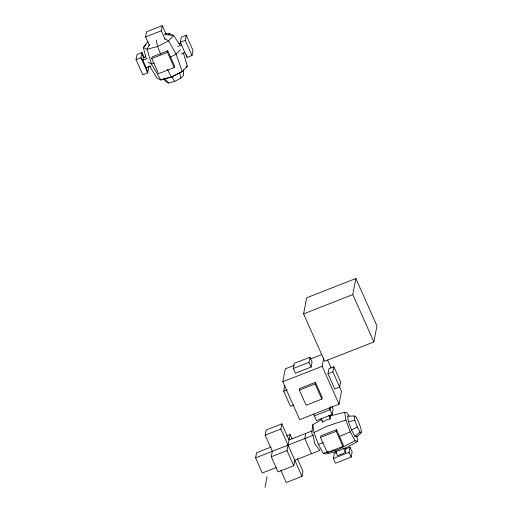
<?xml version="1.0" encoding="UTF-8"?>
<svg xmlns="http://www.w3.org/2000/svg" width="513" height="513" viewBox="0 0 513 513"><rect width="100%" height="100%" fill="white"/><g stroke="black" fill="none" stroke-linecap="round" stroke-linejoin="round"><path stroke-width="0.77" d="M322.126 419.256L312.77 424.758L311.782 433.44L313.122 435.287L314.661 443.572L319.862 450.42L294.808 460.264L293.757 465.727L278.027 471.902L271.287 456.769L272.332 451.293L265.157 435.171L266.138 430.029L281.855 423.866L289.05 439.974L312.026 430.965M148.045 66.26L148.687 67.703L147.706 72.846L142.787 74.776L136.048 59.643L137.029 54.5L141.947 52.57L144.198 57.616M149.354 45.368L145.609 36.962L146.59 31.819L162.313 25.65L166.058 34.057M143.39 57.648L142.903 60.213L146.263 67.767L147.706 72.846L140.966 57.712L141.947 52.57L143.39 57.648L145.609 56.776M151.745 58.553L152.053 56.943L167.77 50.781L174.51 65.908L174.202 67.517L158.485 73.686L151.745 58.553L167.462 52.39L167.77 50.781M165.077 39.2L161.332 30.793L162.313 25.65M180.326 42.271L181.307 37.128L186.232 35.198L192.971 50.332L191.984 55.475L187.065 57.405L180.326 42.271L185.251 40.341L186.232 35.198M276.154 467.567L262.329 472.986L255.596 457.859L256.577 452.716L271.133 447.003M339.234 386.218L341.511 391.323L339.048 404.199L299.688 419.64L282.817 381.749L285.273 368.873L294.186 365.371M265.029 487.35L267.055 476.724M293.955 404.943L290.441 406.322L283.702 391.195L284.683 386.052M280.932 470.633L286.241 482.541L301.984 476.365L280.874 429.009L281.855 423.866M293.263 368.507L294.244 363.364L309.967 357.202L312.071 361.934L311.09 367.077L295.373 373.246L293.263 368.507L308.986 362.345L309.967 357.202M303.587 313.892L306.659 297.79L355.862 278.488L376.952 325.851L373.881 341.953L324.678 361.255L303.587 313.892L352.79 294.59L355.862 278.488M293.757 465.727L287.024 450.6L290.095 434.498L286.517 435.896M299.4 390.104L299.707 388.495L315.424 382.326L322.164 397.46L321.856 399.069L306.139 405.232L299.4 390.104L315.117 383.936L315.424 382.326M304.793 438.557L305.767 433.402M339.048 404.199L322.177 366.308L323.767 357.978M301.984 476.365L302.965 471.223L297.425 458.776M327.98 373.823L328.961 368.68L333.886 366.75L340.619 381.877L339.638 387.02L334.72 388.95L327.98 373.823L332.905 371.893L333.886 366.75M320.49 437.467L320.798 435.858L336.515 429.695L343.255 444.822L342.947 446.432L327.23 452.601L320.49 437.467L336.207 431.305L336.515 429.695M330.635 406.771L330.077 409.707L314.36 415.87M313.456 413.844L316.47 420.609L332.187 414.446L333.168 409.297L331.962 406.591M327.23 452.601L327.435 451.523M345.044 449.151L350.039 447.189L352.149 451.927L351.168 457.07L335.451 463.239L333.341 458.5L334.322 453.357L336.47 452.517M356.811 436.044L357.676 441.501L344.447 448.676L343.505 448.4L339.792 450.414L335.598 451.344L337.522 455.666L345.371 452.588L345.858 450.023L344.928 447.926M351.168 457.07L349.058 452.338L350.039 447.189M149.482 44.362L147.103 49.267L151.406 63.862L160.774 79.957L171.239 77.2L182.256 71.531L187.38 66.267L183.308 52.672M147.962 41.784L143.326 47.497L146.083 58.059M145.884 44.862L143.326 47.497L147.103 49.267L157.568 46.51L168.591 40.835L173.708 35.577L179.781 44.836M180.345 49.793L176.074 54.186L170.451 57.078M163.384 78.944L166.494 82.029L168.623 83.023L174.523 81.471L180.73 78.277L183.616 75.308L183.41 69.742M361.524 432.491L356.766 436.864L354.938 436.319L351.476 430.016L348.404 421.648L347.532 416.114L354.188 416.011L355.637 416.441L358.388 421.449L360.831 428.099L361.524 432.491L360.075 432.061L357.324 427.053L354.881 420.404L354.188 416.011M354.938 436.319L360.075 432.061M164.609 38.655L168.591 40.835L176.074 54.186L182.256 71.531L171.239 77.2L167.501 69.306M186.238 67.036L187.38 66.267M320.971 418.499L322.574 422.103L326.23 419.955L330.366 418.89L329.91 416.043L344.653 412.247L347.23 413.016L349.109 416.434M357.676 441.501L355.099 440.731L337.772 449.811L323.216 453.242L318.336 444.354L314.007 432.555L312.77 424.758M351.476 430.016L357.324 427.053M314.007 432.555L327.198 426.066L345.89 420.051L344.653 412.247M339.644 436.39L350.219 431.843L355.099 440.731M145.609 36.962L161.332 30.793M136.048 59.643L140.966 57.712L142.903 60.213L147.334 58.476M179.056 43.656L180.538 43.079M177.831 46.51L181.525 45.061M146.263 67.767L150.7 66.03M181.192 54.064L184.885 52.615M310.525 358.965L321.664 354.592M282.817 381.749L322.177 366.308M283.702 391.195L287.216 389.816M265.157 435.171L280.874 429.009M255.596 457.859L313.122 435.287M271.287 456.769L287.024 450.6M333.341 458.5L349.058 452.338M318.336 444.354L323.305 442.648M168.437 34.198L169.931 33.807L173.708 35.577L164.602 34.474M154.407 63.067L151.406 63.862L147.789 62.169M165.257 78.463L169.707 77.29M336.541 451.62L325.793 454.005L323.216 453.242M348.404 421.648L354.881 420.404M164.833 33.634L169.931 33.807M329.91 416.043L330.853 416.325L330.231 414.927M168.623 83.023L164.513 78.656L160.774 79.957L156.991 78.188L149.546 65.92M171.932 76.7L174.523 81.471M352.79 294.59L373.881 341.953M185.251 40.341L191.984 55.475M332.905 371.893L339.638 387.02M327.557 359.985L331.122 368.001M308.986 362.345L311.09 367.077M329.173 407.675L332.187 414.446M167.462 52.39L174.202 67.517M315.117 383.936L321.856 399.069M336.207 431.305L342.947 446.432M328.807 415.395L330.366 418.89M343.505 448.4L345.371 452.588M304.786 438.544L311.538 453.704M290.095 434.498L292.019 438.82M160.787 54.307L157.568 46.51L156.253 40.129M345.89 420.051L350.219 431.843M186.245 54.5L187.065 57.405M179.749 72.679L180.73 78.277M322.35 420.679L322.574 422.103"/></g></svg>
